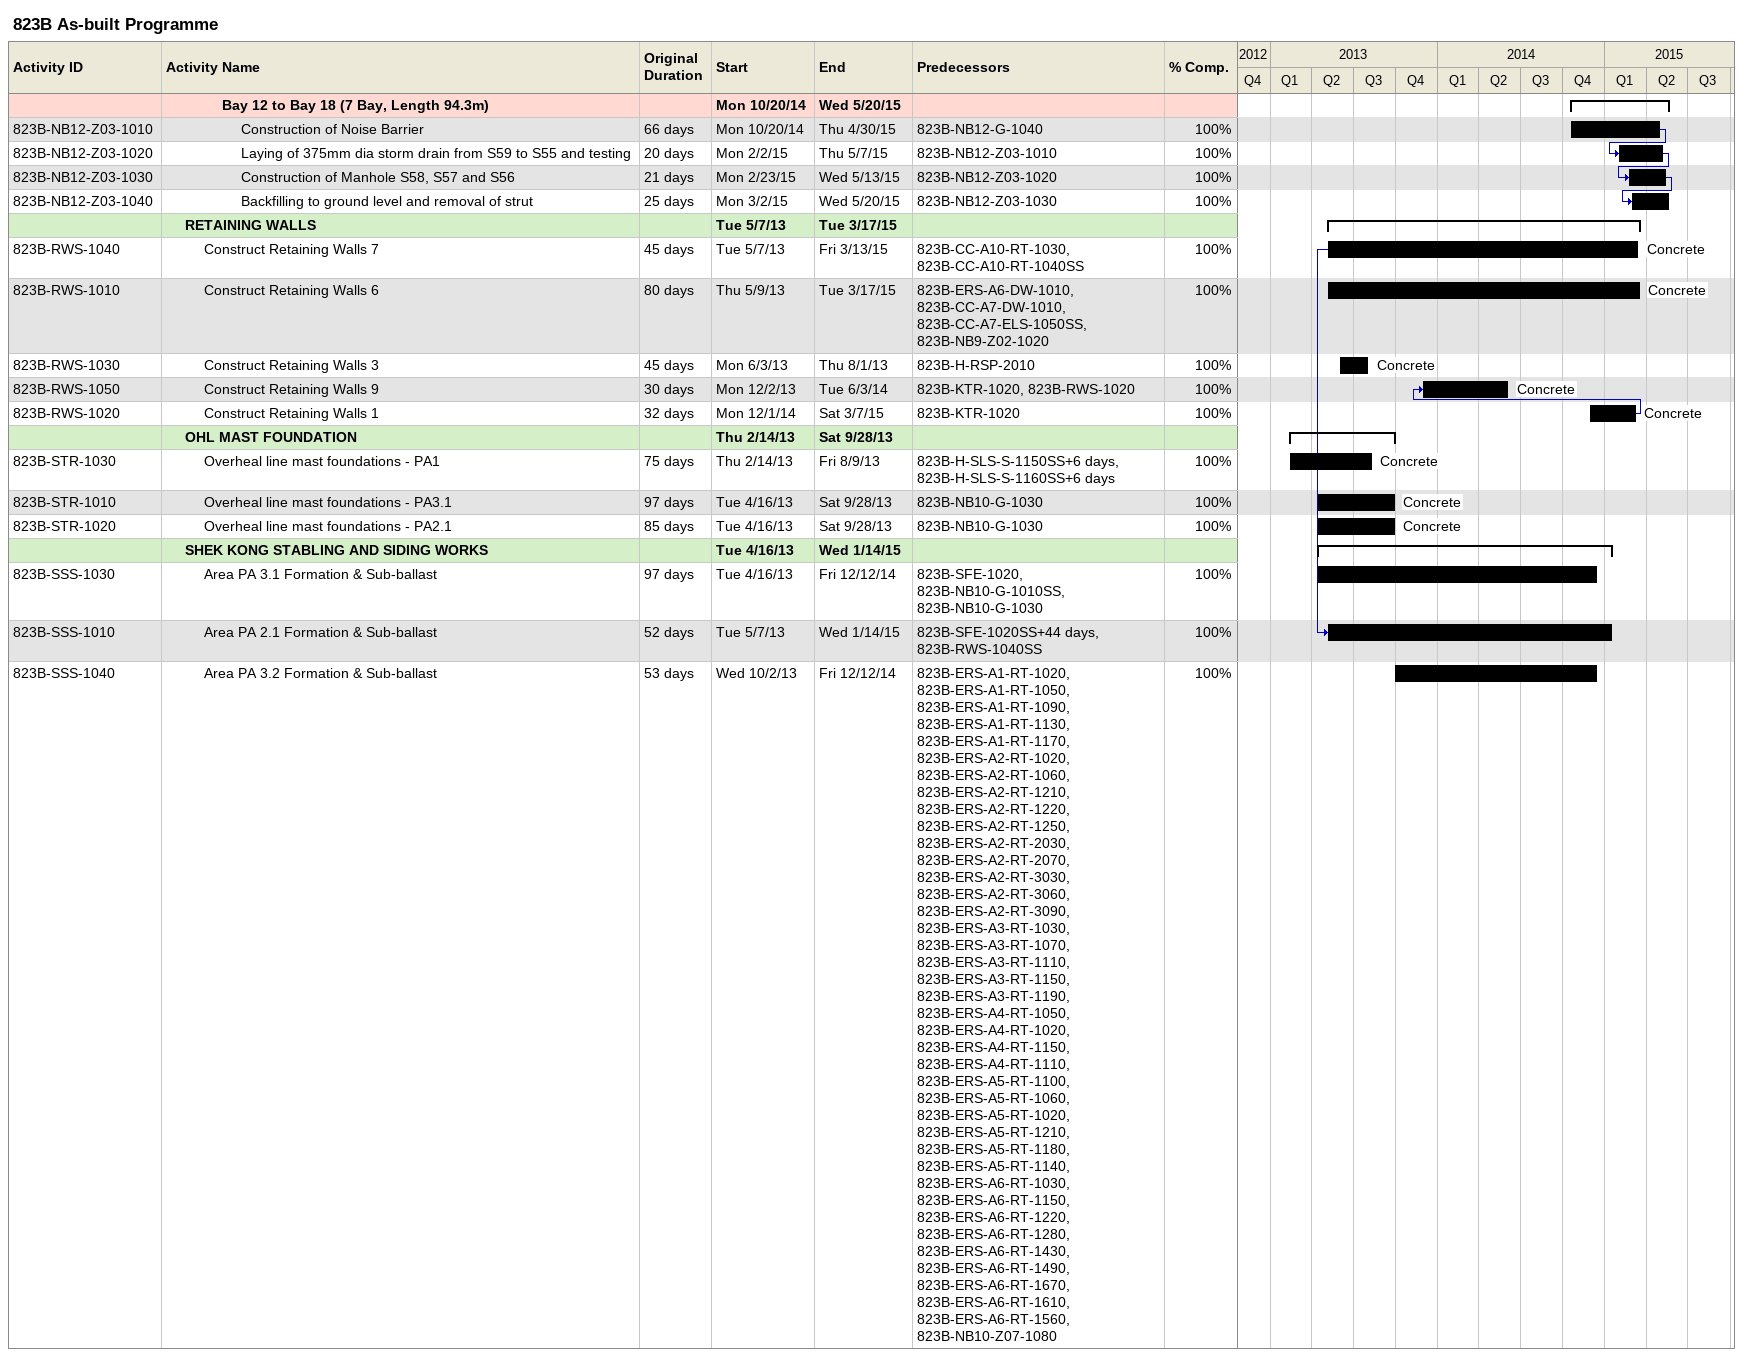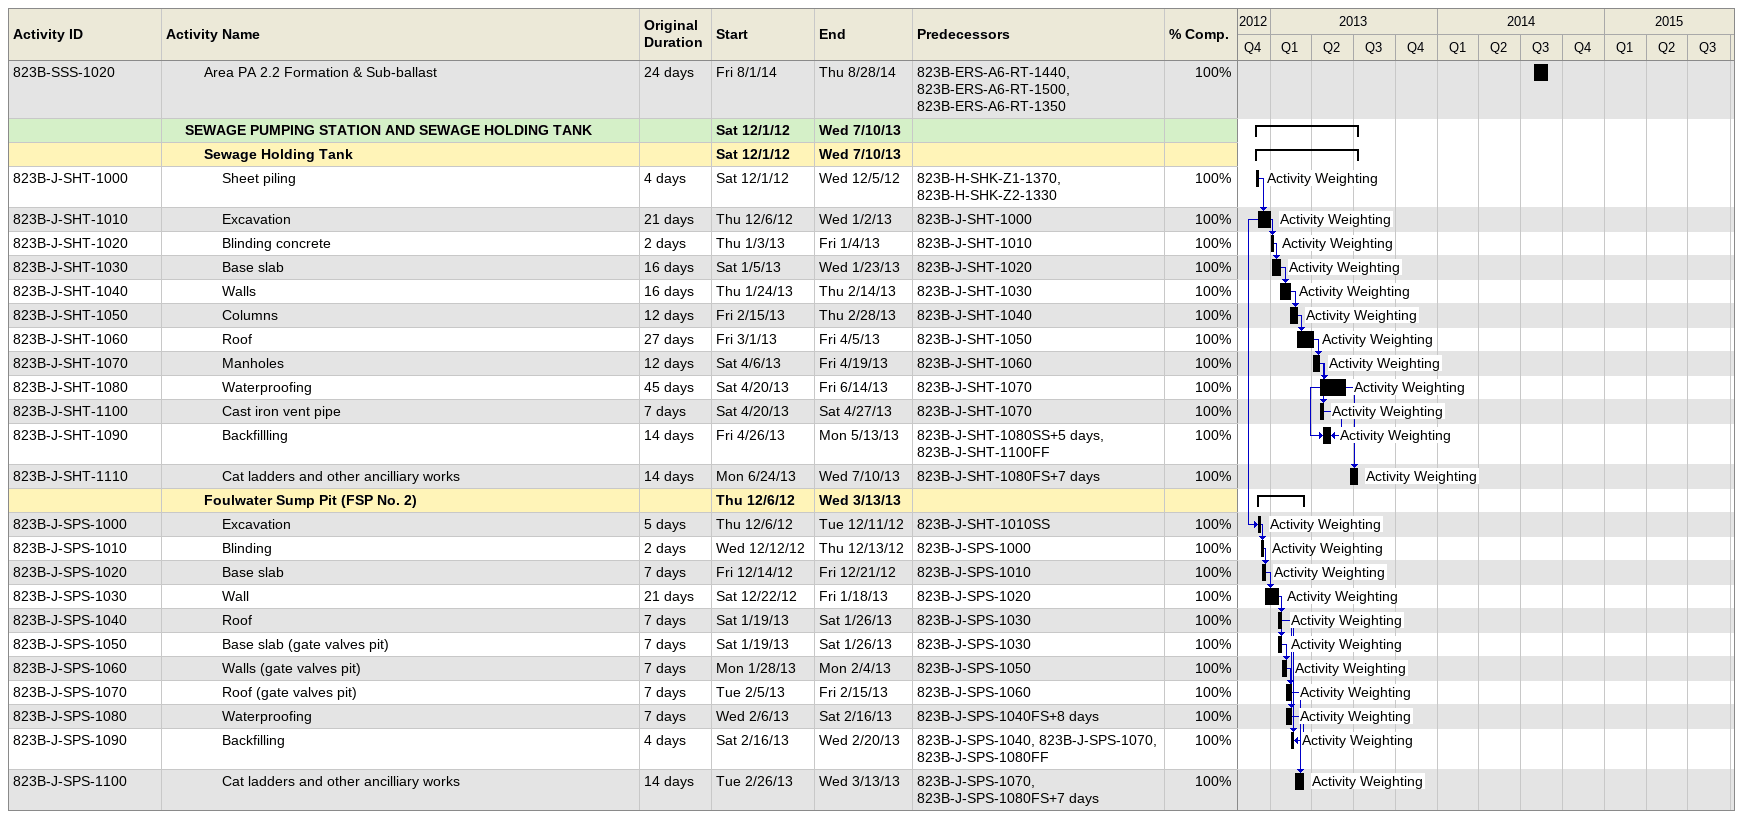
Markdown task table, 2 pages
823B As-built Programme

| ID | Level | Task | Original duration | Start | Finish | Predecessors | Resources | % complete |
|---|---|---|---|---|---|---|---|---|
|  | 4 | **Bay 12 to Bay 18 (7 Bay, Length 94.3m)** |  | 2014-10-20 | 2015-05-20 |  |  |  |
| 823B-NB12-Z03-1010 | 5 | Construction of Noise Barrier | 66d | 2014-10-20 | 2015-04-30 | 823B-NB12-G-1040 |  | 100 |
| 823B-NB12-Z03-1020 | 5 | Laying of 375mm dia storm drain from S59 to S55 and testing | 20d | 2015-02-02 | 2015-05-07 | 823B-NB12-Z03-1010 |  | 100 |
| 823B-NB12-Z03-1030 | 5 | Construction of Manhole S58, S57 and S56 | 21d | 2015-02-23 | 2015-05-13 | 823B-NB12-Z03-1020 |  | 100 |
| 823B-NB12-Z03-1040 | 5 | Backfilling to ground level and removal of strut | 25d | 2015-03-02 | 2015-05-20 | 823B-NB12-Z03-1030 |  | 100 |
|  | 2 | **RETAINING WALLS** |  | 2013-05-07 | 2015-03-17 |  |  |  |
| 823B-RWS-1040 | 3 | Construct Retaining Walls 7 | 45d | 2013-05-07 | 2015-03-13 | 823B-CC-A10-RT-1030, 823B-CC-A10-RT-1040SS | Concrete | 100 |
| 823B-RWS-1010 | 3 | Construct Retaining Walls 6 | 80d | 2013-05-09 | 2015-03-17 | 823B-ERS-A6-DW-1010, 823B-CC-A7-DW-1010, 823B-CC-A7-ELS-1050SS, 823B-NB9-Z02-1020 | Concrete | 100 |
| 823B-RWS-1030 | 3 | Construct Retaining Walls 3 | 45d | 2013-06-03 | 2013-08-01 | 823B-H-RSP-2010 | Concrete | 100 |
| 823B-RWS-1050 | 3 | Construct Retaining Walls 9 | 30d | 2013-12-02 | 2014-06-03 | 823B-KTR-1020, 823B-RWS-1020 | Concrete | 100 |
| 823B-RWS-1020 | 3 | Construct Retaining Walls 1 | 32d | 2014-12-01 | 2015-03-07 | 823B-KTR-1020 | Concrete | 100 |
|  | 2 | **OHL MAST FOUNDATION** |  | 2013-02-14 | 2013-09-28 |  |  |  |
| 823B-STR-1030 | 3 | Overheal line mast foundations - PA1 | 75d | 2013-02-14 | 2013-08-09 | 823B-H-SLS-S-1150SS+6d, 823B-H-SLS-S-1160SS+6d | Concrete | 100 |
| 823B-STR-1010 | 3 | Overheal line mast foundations - PA3.1 | 97d | 2013-04-16 | 2013-09-28 | 823B-NB10-G-1030 | Concrete | 100 |
| 823B-STR-1020 | 3 | Overheal line mast foundations - PA2.1 | 85d | 2013-04-16 | 2013-09-28 | 823B-NB10-G-1030 | Concrete | 100 |
|  | 2 | **SHEK KONG STABLING AND SIDING WORKS** |  | 2013-04-16 | 2015-01-14 |  |  |  |
| 823B-SSS-1030 | 3 | Area PA 3.1 Formation & Sub-ballast | 97d | 2013-04-16 | 2014-12-12 | 823B-SFE-1020, 823B-NB10-G-1010SS, 823B-NB10-G-1030 |  | 100 |
| 823B-SSS-1010 | 3 | Area PA 2.1 Formation & Sub-ballast | 52d | 2013-05-07 | 2015-01-14 | 823B-SFE-1020SS+44d, 823B-RWS-1040SS |  | 100 |
| 823B-SSS-1040 | 3 | Area PA 3.2 Formation & Sub-ballast | 53d | 2013-10-02 | 2014-12-12 | 823B-ERS-A1-RT-1020, 823B-ERS-A1-RT-1050, 823B-ERS-A1-RT-1090, 823B-ERS-A1-RT-1130, 823B-ERS-A1-RT-1170, 823B-ERS-A2-RT-1020, 823B-ERS-A2-RT-1060, 823B-ERS-A2-RT-1210, 823B-ERS-A2-RT-1220, 823B-ERS-A2-RT-1250, 823B-ERS-A2-RT-2030, 823B-ERS-A2-RT-2070, 823B-ERS-A2-RT-3030, 823B-ERS-A2-RT-3060, 823B-ERS-A2-RT-3090, 823B-ERS-A3-RT-1030, 823B-ERS-A3-RT-1070, 823B-ERS-A3-RT-1110, 823B-ERS-A3-RT-1150, 823B-ERS-A3-RT-1190, 823B-ERS-A4-RT-1050, 823B-ERS-A4-RT-1020, 823B-ERS-A4-RT-1150, 823B-ERS-A4-RT-1110, 823B-ERS-A5-RT-1100, 823B-ERS-A5-RT-1060, 823B-ERS-A5-RT-1020, 823B-ERS-A5-RT-1210, 823B-ERS-A5-RT-1180, 823B-ERS-A5-RT-1140, 823B-ERS-A6-RT-1030, 823B-ERS-A6-RT-1150, 823B-ERS-A6-RT-1220, 823B-ERS-A6-RT-1280, 823B-ERS-A6-RT-1430, 823B-ERS-A6-RT-1490, 823B-ERS-A6-RT-1670, 823B-ERS-A6-RT-1610, 823B-ERS-A6-RT-1560, 823B-NB10-Z07-1080 |  | 100 |
| 823B-SSS-1020 | 3 | Area PA 2.2 Formation & Sub-ballast | 24d | 2014-08-01 | 2014-08-28 | 823B-ERS-A6-RT-1440, 823B-ERS-A6-RT-1500, 823B-ERS-A6-RT-1350 |  | 100 |
|  | 2 | **SEWAGE PUMPING STATION AND SEWAGE HOLDING TANK** |  | 2012-12-01 | 2013-07-10 |  |  |  |
|  | 3 | **Sewage Holding Tank** |  | 2012-12-01 | 2013-07-10 |  |  |  |
| 823B-J-SHT-1000 | 4 | Sheet piling | 4d | 2012-12-01 | 2012-12-05 | 823B-H-SHK-Z1-1370, 823B-H-SHK-Z2-1330 | Activity Weighting | 100 |
| 823B-J-SHT-1010 | 4 | Excavation | 21d | 2012-12-06 | 2013-01-02 | 823B-J-SHT-1000 | Activity Weighting | 100 |
| 823B-J-SHT-1020 | 4 | Blinding concrete | 2d | 2013-01-03 | 2013-01-04 | 823B-J-SHT-1010 | Activity Weighting | 100 |
| 823B-J-SHT-1030 | 4 | Base slab | 16d | 2013-01-05 | 2013-01-23 | 823B-J-SHT-1020 | Activity Weighting | 100 |
| 823B-J-SHT-1040 | 4 | Walls | 16d | 2013-01-24 | 2013-02-14 | 823B-J-SHT-1030 | Activity Weighting | 100 |
| 823B-J-SHT-1050 | 4 | Columns | 12d | 2013-02-15 | 2013-02-28 | 823B-J-SHT-1040 | Activity Weighting | 100 |
| 823B-J-SHT-1060 | 4 | Roof | 27d | 2013-03-01 | 2013-04-05 | 823B-J-SHT-1050 | Activity Weighting | 100 |
| 823B-J-SHT-1070 | 4 | Manholes | 12d | 2013-04-06 | 2013-04-19 | 823B-J-SHT-1060 | Activity Weighting | 100 |
| 823B-J-SHT-1080 | 4 | Waterproofing | 45d | 2013-04-20 | 2013-06-14 | 823B-J-SHT-1070 | Activity Weighting | 100 |
| 823B-J-SHT-1100 | 4 | Cast iron vent pipe | 7d | 2013-04-20 | 2013-04-27 | 823B-J-SHT-1070 | Activity Weighting | 100 |
| 823B-J-SHT-1090 | 4 | Backfillling | 14d | 2013-04-26 | 2013-05-13 | 823B-J-SHT-1080SS+5d, 823B-J-SHT-1100FF | Activity Weighting | 100 |
| 823B-J-SHT-1110 | 4 | Cat ladders and other ancilliary works | 14d | 2013-06-24 | 2013-07-10 | 823B-J-SHT-1080FS+7d | Activity Weighting | 100 |
|  | 3 | **Foulwater Sump Pit (FSP No. 2)** |  | 2012-12-06 | 2013-03-13 |  |  |  |
| 823B-J-SPS-1000 | 4 | Excavation | 5d | 2012-12-06 | 2012-12-11 | 823B-J-SHT-1010SS | Activity Weighting | 100 |
| 823B-J-SPS-1010 | 4 | Blinding | 2d | 2012-12-12 | 2012-12-13 | 823B-J-SPS-1000 | Activity Weighting | 100 |
| 823B-J-SPS-1020 | 4 | Base slab | 7d | 2012-12-14 | 2012-12-21 | 823B-J-SPS-1010 | Activity Weighting | 100 |
| 823B-J-SPS-1030 | 4 | Wall | 21d | 2012-12-22 | 2013-01-18 | 823B-J-SPS-1020 | Activity Weighting | 100 |
| 823B-J-SPS-1040 | 4 | Roof | 7d | 2013-01-19 | 2013-01-26 | 823B-J-SPS-1030 | Activity Weighting | 100 |
| 823B-J-SPS-1050 | 4 | Base slab (gate valves pit) | 7d | 2013-01-19 | 2013-01-26 | 823B-J-SPS-1030 | Activity Weighting | 100 |
| 823B-J-SPS-1060 | 4 | Walls (gate valves pit) | 7d | 2013-01-28 | 2013-02-04 | 823B-J-SPS-1050 | Activity Weighting | 100 |
| 823B-J-SPS-1070 | 4 | Roof (gate valves pit) | 7d | 2013-02-05 | 2013-02-15 | 823B-J-SPS-1060 | Activity Weighting | 100 |
| 823B-J-SPS-1080 | 4 | Waterproofing | 7d | 2013-02-06 | 2013-02-16 | 823B-J-SPS-1040FS+8d | Activity Weighting | 100 |
| 823B-J-SPS-1090 | 4 | Backfilling | 4d | 2013-02-16 | 2013-02-20 | 823B-J-SPS-1040, 823B-J-SPS-1070, 823B-J-SPS-1080FF | Activity Weighting | 100 |
| 823B-J-SPS-1100 | 4 | Cat ladders and other ancilliary works | 14d | 2013-02-26 | 2013-03-13 | 823B-J-SPS-1070, 823B-J-SPS-1080FS+7d | Activity Weighting | 100 |
